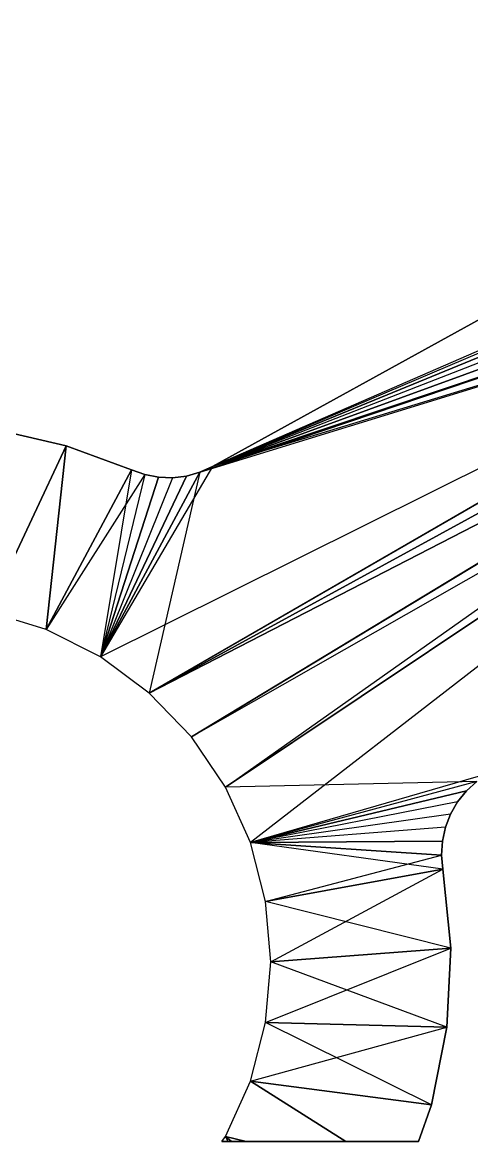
# Model space of a CAD drawing. Header units: millimetres. Extents: x -16.1 to 15.9, y -2 to 10.7.
# Drawn here: x 1.22 to 6.23, y -2 to 10.46 of the extents above; entities that cross this region are included whole.
import ezdxf

# ---------------------------------------------------------------- set-up
doc = ezdxf.new("R2010")
doc.units = ezdxf.units.MM
doc.layers.add('Body', color=7, linetype='CONTINUOUS')

msp = doc.modelspace()

# ---------------------------------------------------------------- linework, layer by layer
at = {"layer": 'Body'}
for p, q in [((3.33942, 5.51559, 0.8128), (12.3074, 10.4584, 0.8128)), ((12.3074, 10.4584, 0.8128), (3.33942, 5.51559, -0.0254)), ((3.33942, 5.51559, 0.8128), (12.3074, 10.4584, 0.8128)), ((12.3074, 10.4584, -0.0254), (3.33942, 5.51559, -0.0254)), ((12.3074, 10.4584, 0.8128), (3.33942, 5.51559, -0.0254)), ((12.3074, 10.4584, -0.0254), (3.33942, 5.51559, -0.0254)), ((11.687, 9.1478, -0.0254), (3.33942, 5.51559, -0.0254)), ((11.687, 9.1478, -0.0254), (3.33942, 5.51559, -0.0254)), ((11.5059, 8.9884, 0.8128), (3.33942, 5.51559, 0.8128)), ((11.5059, 8.9884, 0.8128), (3.33942, 5.51559, 0.8128)), ((11.5059, 8.9884, -0.0254), (3.33942, 5.51559, -0.0254)), ((11.5059, 8.9884, -0.0254), (3.33942, 5.51559, -0.0254)), ((3.33942, 5.51559, 0.8128), (11.3544, 8.8007, 0.8128)), ((3.33942, 5.51559, 0.8128), (11.3544, 8.8007, 0.8128)), ((11.3544, 8.8007, -0.0254), (3.33942, 5.51559, -0.0254)), ((11.3544, 8.8007, -0.0254), (3.33942, 5.51559, -0.0254)), ((11.2367, 8.59008, 0.8128), (3.33942, 5.51559, 0.8128)), ((11.2367, 8.59008, 0.8128), (3.33942, 5.51559, 0.8128)), ((11.2367, 8.59008, -0.0254), (3.33942, 5.51559, -0.0254)), ((11.2367, 8.59008, -0.0254), (3.33942, 5.51559, -0.0254)), ((11.1564, 8.3626, 0.8128), (3.33942, 5.51559, 0.8128)), ((11.1564, 8.3626, 0.8128), (3.33942, 5.51559, 0.8128)), ((3.33942, 5.51559, -0.0254), (11.1564, 8.3626, -0.0254)), ((3.33942, 5.51559, -0.0254), (11.1564, 8.3626, -0.0254)), ((3.1974, 5.45099, -0.0254), (11.1156, 8.12482, -0.0254)), ((3.1974, 5.45099, -0.0254), (11.1156, 8.12482, -0.0254)), ((11.1156, 8.12482, 0.8128), (3.33942, 5.51559, 0.8128)), ((11.1156, 8.12482, 0.8128), (3.33942, 5.51559, 0.8128)), ((3.33942, 5.51559, -0.0254), (11.1156, 8.12482, -0.0254)), ((3.33942, 5.51559, -0.0254), (11.1156, 8.12482, -0.0254)), ((11.1156, 7.88356, 0.8128), (2.09083, 3.39573, 0.8128)), ((11.1156, 7.88356, 0.8128), (2.09083, 3.39573, 0.8128)), ((2.63464, 2.99353, 0.8128), (11.1156, 7.88356, 0.8128)), ((2.63464, 2.99353, 0.8128), (11.1156, 7.88356, 0.8128)), ((11.1156, 7.88356, -0.0254), (2.63464, 2.99353, -0.0254)), ((11.1156, 7.88356, -0.0254), (2.63464, 2.99353, -0.0254)), ((3.1974, 5.45099, -0.0254), (11.1156, 7.88356, -0.0254)), ((3.1974, 5.45099, -0.0254), (11.1156, 7.88356, -0.0254)), ((11.1156, 7.88356, 0.8128), (3.33942, 5.51559, 0.8128)), ((11.1156, 7.88356, 0.8128), (3.33942, 5.51559, 0.8128)), ((11.1564, 7.64578, 0.8128), (2.63464, 2.99353, 0.8128)), ((11.1564, 7.64578, 0.8128), (2.63464, 2.99353, 0.8128)), ((2.63464, 2.99353, -0.0254), (11.1564, 7.64578, -0.0254)), ((2.63464, 2.99353, -0.0254), (11.1564, 7.64578, -0.0254)), ((11.2367, 7.4183, 0.8128), (2.63464, 2.99353, 0.8128)), ((11.2367, 7.4183, 0.8128), (2.63464, 2.99353, 0.8128)), ((2.63464, 2.99353, -0.0254), (11.2367, 7.4183, -0.0254)), ((2.63464, 2.99353, -0.0254), (11.2367, 7.4183, -0.0254)), ((11.2367, 7.4183, 0.8128), (3.10265, 2.50522, 0.8128)), ((3.10265, 2.50522, -0.0254), (11.2367, 7.4183, -0.0254)), ((11.2367, 7.4183, 0.8128), (3.10265, 2.50522, 0.8128)), ((3.10265, 2.50522, -0.0254), (11.2367, 7.4183, -0.0254)), ((3.48141, 1.94483, -0.0254), (11.2367, 7.4183, -0.0254)), ((3.48141, 1.94483, -0.0254), (11.2367, 7.4183, -0.0254)), ((11.3544, 7.20768, 0.8128), (3.10265, 2.50522, 0.8128)), ((11.3544, 7.20768, 0.8128), (3.10265, 2.50522, 0.8128)), ((11.3544, 7.20768, 0.8128), (3.48141, 1.94483, 0.8128)), ((3.48141, 1.94483, -0.0254), (11.3544, 7.20768, -0.0254)), ((11.3544, 7.20768, 0.8128), (3.48141, 1.94483, 0.8128)), ((3.48141, 1.94483, -0.0254), (11.3544, 7.20768, -0.0254)), ((11.3544, 7.20768, -0.0254), (3.76001, 1.3285, -0.0254)), ((11.3544, 7.20768, -0.0254), (3.76001, 1.3285, -0.0254)), ((0.95332, 5.91811, -0.0254), (1.70899, 5.74562, 0.8128)), ((1.70899, 5.74562, -0.0254), (0.95332, 5.91811, -0.0254)), ((0.95332, 5.91811, 0.8128), (1.70899, 5.74562, 0.8128)), ((0.95332, 5.91811, -0.0254), (1.70899, 5.74562, 0.8128)), ((1.70899, 5.74562, -0.0254), (0.95332, 5.91811, -0.0254)), ((0.95332, 5.91811, 0.8128), (1.70899, 5.74562, 0.8128)), ((0.840147, 3.89829, -0.0254), (1.70899, 5.74562, -0.0254)), ((0.840147, 3.89829, -0.0254), (1.70899, 5.74562, -0.0254)), ((1.70899, 5.74562, 0.8128), (0.840147, 3.89829, 0.8128)), ((1.70899, 5.74562, 0.8128), (0.840147, 3.89829, 0.8128)), ((1.70899, 5.74562, -0.0254), (1.48688, 3.70024, -0.0254)), ((1.48688, 3.70024, 0.8128), (1.70899, 5.74562, 0.8128)), ((1.70899, 5.74562, -0.0254), (1.48688, 3.70024, -0.0254)), ((1.48688, 3.70024, 0.8128), (1.70899, 5.74562, 0.8128)), ((1.70899, 5.74562, -0.0254), (2.43609, 5.47707, 0.8128)), ((2.43609, 5.47707, -0.0254), (1.70899, 5.74562, -0.0254)), ((1.70899, 5.74562, -0.0254), (1.70899, 5.74562, 0.8128)), ((1.70899, 5.74562, 0.8128), (2.43609, 5.47707, 0.8128)), ((1.70899, 5.74562, -0.0254), (2.43609, 5.47707, 0.8128)), ((2.43609, 5.47707, -0.0254), (1.70899, 5.74562, -0.0254)), ((1.70899, 5.74562, -0.0254), (1.70899, 5.74562, 0.8128)), ((1.70899, 5.74562, 0.8128), (2.43609, 5.47707, 0.8128)), ((3.33942, 5.51559, 0.8128), (2.09083, 3.39573, 0.8128)), ((3.33942, 5.51559, 0.8128), (2.09083, 3.39573, 0.8128)), ((3.33942, 5.51559, 0.8128), (3.1974, 5.45099, 0.8128)), ((3.1974, 5.45099, 0.8128), (3.33942, 5.51559, -0.0254)), ((3.33942, 5.51559, 0.8128), (3.1974, 5.45099, 0.8128)), ((3.1974, 5.45099, 0.8128), (3.33942, 5.51559, -0.0254)), ((3.1974, 5.45099, -0.0254), (3.33942, 5.51559, -0.0254)), ((3.1974, 5.45099, -0.0254), (3.33942, 5.51559, -0.0254)), ((3.33942, 5.51559, -0.0254), (3.33942, 5.51559, 0.8128)), ((3.33942, 5.51559, -0.0254), (3.33942, 5.51559, 0.8128)), ((1.48688, 3.70024, -0.0254), (2.43609, 5.47707, -0.0254)), ((2.43609, 5.47707, 0.8128), (1.48688, 3.70024, 0.8128)), ((1.48688, 3.70024, -0.0254), (2.43609, 5.47707, -0.0254)), ((2.43609, 5.47707, 0.8128), (1.48688, 3.70024, 0.8128)), ((2.58309, 5.4248, 0.8128), (1.48688, 3.70024, 0.8128)), ((2.58309, 5.4248, 0.8128), (1.48688, 3.70024, 0.8128)), ((2.43609, 5.47707, -0.0254), (2.09083, 3.39573, -0.0254)), ((2.43609, 5.47707, -0.0254), (2.09083, 3.39573, -0.0254)), ((2.09083, 3.39573, -0.0254), (3.1974, 5.45099, -0.0254)), ((2.09083, 3.39573, -0.0254), (3.1974, 5.45099, -0.0254)), ((3.1974, 5.45099, 0.8128), (2.09083, 3.39573, 0.8128)), ((3.1974, 5.45099, 0.8128), (2.09083, 3.39573, 0.8128)), ((2.58309, 5.4248, -0.0254), (2.09083, 3.39573, -0.0254)), ((2.58309, 5.4248, -0.0254), (2.09083, 3.39573, -0.0254)), ((2.58309, 5.4248, 0.8128), (2.09083, 3.39573, 0.8128)), ((2.58309, 5.4248, 0.8128), (2.09083, 3.39573, 0.8128)), ((3.04718, 5.4089, -0.0254), (2.09083, 3.39573, -0.0254)), ((3.04718, 5.4089, -0.0254), (2.09083, 3.39573, -0.0254)), ((2.09083, 3.39573, 0.8128), (3.04718, 5.4089, 0.8128)), ((2.09083, 3.39573, 0.8128), (3.04718, 5.4089, 0.8128)), ((2.09083, 3.39573, -0.0254), (2.73636, 5.39565, -0.0254)), ((2.09083, 3.39573, -0.0254), (2.73636, 5.39565, -0.0254)), ((2.73636, 5.39565, 0.8128), (2.09083, 3.39573, 0.8128)), ((2.73636, 5.39565, 0.8128), (2.09083, 3.39573, 0.8128)), ((2.89228, 5.39031, -0.0254), (2.09083, 3.39573, -0.0254)), ((2.89228, 5.39031, -0.0254), (2.09083, 3.39573, -0.0254)), ((2.89228, 5.39031, 0.8128), (2.09083, 3.39573, 0.8128)), ((2.89228, 5.39031, 0.8128), (2.09083, 3.39573, 0.8128)), ((2.43609, 5.47707, 0.8128), (2.43609, 5.47707, -0.0254)), ((2.43609, 5.47707, 0.8128), (2.43609, 5.47707, -0.0254)), ((2.43609, 5.47707, 0.8128), (2.58309, 5.4248, -0.0254)), ((2.43609, 5.47707, -0.0254), (2.58309, 5.4248, -0.0254)), ((2.58309, 5.4248, 0.8128), (2.43609, 5.47707, 0.8128)), ((2.43609, 5.47707, 0.8128), (2.58309, 5.4248, -0.0254)), ((2.43609, 5.47707, -0.0254), (2.58309, 5.4248, -0.0254)), ((2.58309, 5.4248, 0.8128), (2.43609, 5.47707, 0.8128)), ((2.58309, 5.4248, -0.0254), (2.58309, 5.4248, 0.8128)), ((2.58309, 5.4248, -0.0254), (2.58309, 5.4248, 0.8128)), ((2.58309, 5.4248, 0.8128), (2.73636, 5.39565, -0.0254)), ((2.58309, 5.4248, -0.0254), (2.73636, 5.39565, -0.0254)), ((2.58309, 5.4248, -0.0254), (2.73636, 5.39565, -0.0254)), ((2.73636, 5.39565, 0.8128), (2.58309, 5.4248, 0.8128)), ((2.58309, 5.4248, 0.8128), (2.73636, 5.39565, -0.0254)), ((2.73636, 5.39565, 0.8128), (2.58309, 5.4248, 0.8128)), ((3.1974, 5.45099, -0.0254), (2.63464, 2.99353, -0.0254)), ((3.1974, 5.45099, -0.0254), (2.63464, 2.99353, -0.0254)), ((2.73636, 5.39565, -0.0254), (2.73636, 5.39565, 0.8128)), ((2.73636, 5.39565, -0.0254), (2.89228, 5.39031, -0.0254)), ((2.73636, 5.39565, -0.0254), (2.73636, 5.39565, 0.8128)), ((2.73636, 5.39565, 0.8128), (2.89228, 5.39031, -0.0254)), ((2.73636, 5.39565, -0.0254), (2.89228, 5.39031, -0.0254)), ((2.89228, 5.39031, 0.8128), (2.73636, 5.39565, 0.8128)), ((2.89228, 5.39031, 0.8128), (2.73636, 5.39565, 0.8128)), ((2.73636, 5.39565, 0.8128), (2.89228, 5.39031, -0.0254)), ((2.89228, 5.39031, -0.0254), (3.04718, 5.4089, -0.0254)), ((2.89228, 5.39031, 0.8128), (3.04718, 5.4089, -0.0254)), ((2.89228, 5.39031, -0.0254), (3.04718, 5.4089, -0.0254)), ((3.04718, 5.4089, 0.8128), (2.89228, 5.39031, 0.8128)), ((2.89228, 5.39031, 0.8128), (3.04718, 5.4089, -0.0254)), ((3.04718, 5.4089, 0.8128), (2.89228, 5.39031, 0.8128)), ((2.89228, 5.39031, 0.8128), (2.89228, 5.39031, -0.0254)), ((2.89228, 5.39031, 0.8128), (2.89228, 5.39031, -0.0254)), ((3.04718, 5.4089, -0.0254), (3.1974, 5.45099, -0.0254)), ((3.04718, 5.4089, 0.8128), (3.1974, 5.45099, -0.0254)), ((3.04718, 5.4089, -0.0254), (3.1974, 5.45099, -0.0254)), ((3.1974, 5.45099, 0.8128), (3.04718, 5.4089, 0.8128)), ((3.04718, 5.4089, 0.8128), (3.1974, 5.45099, -0.0254)), ((3.1974, 5.45099, 0.8128), (3.04718, 5.4089, 0.8128)), ((3.04718, 5.4089, 0.8128), (3.04718, 5.4089, -0.0254)), ((3.04718, 5.4089, 0.8128), (3.04718, 5.4089, -0.0254)), ((3.1974, 5.45099, 0.8128), (3.1974, 5.45099, -0.0254)), ((3.1974, 5.45099, 0.8128), (3.1974, 5.45099, -0.0254)), ((1.48688, 3.70024, -0.0254), (0.840147, 3.89829, -0.0254)), ((1.48688, 3.70024, 0.8128), (0.840147, 3.89829, 0.8128)), ((1.48688, 3.70024, 0.8128), (0.840147, 3.89829, -0.0254)), ((1.48688, 3.70024, -0.0254), (0.840147, 3.89829, -0.0254)), ((1.48688, 3.70024, 0.8128), (0.840147, 3.89829, -0.0254)), ((1.48688, 3.70024, 0.8128), (0.840147, 3.89829, 0.8128)), ((2.09083, 3.39573, -0.0254), (1.48688, 3.70024, -0.0254)), ((2.09083, 3.39573, 0.8128), (1.48688, 3.70024, -0.0254)), ((2.09083, 3.39573, -0.0254), (1.48688, 3.70024, -0.0254)), ((1.48688, 3.70024, 0.8128), (1.48688, 3.70024, -0.0254)), ((2.09083, 3.39573, 0.8128), (1.48688, 3.70024, 0.8128)), ((1.48688, 3.70024, 0.8128), (1.48688, 3.70024, -0.0254)), ((2.09083, 3.39573, 0.8128), (1.48688, 3.70024, -0.0254)), ((2.09083, 3.39573, 0.8128), (1.48688, 3.70024, 0.8128)), ((2.09083, 3.39573, 0.8128), (2.09083, 3.39573, -0.0254)), ((2.09083, 3.39573, 0.8128), (2.09083, 3.39573, -0.0254)), ((2.63464, 2.99353, 0.8128), (2.09083, 3.39573, -0.0254)), ((2.63464, 2.99353, 0.8128), (2.09083, 3.39573, 0.8128)), ((2.63464, 2.99353, 0.8128), (2.09083, 3.39573, -0.0254)), ((2.63464, 2.99353, -0.0254), (2.09083, 3.39573, -0.0254)), ((2.63464, 2.99353, 0.8128), (2.09083, 3.39573, 0.8128)), ((2.63464, 2.99353, -0.0254), (2.09083, 3.39573, -0.0254)), ((2.63464, 2.99353, 0.8128), (2.63464, 2.99353, -0.0254)), ((2.63464, 2.99353, 0.8128), (2.63464, 2.99353, -0.0254)), ((3.10265, 2.50522, 0.8128), (2.63464, 2.99353, -0.0254)), ((3.10265, 2.50522, 0.8128), (2.63464, 2.99353, 0.8128)), ((3.10265, 2.50522, 0.8128), (2.63464, 2.99353, -0.0254)), ((3.10265, 2.50522, -0.0254), (2.63464, 2.99353, -0.0254)), ((3.10265, 2.50522, 0.8128), (2.63464, 2.99353, 0.8128)), ((3.10265, 2.50522, -0.0254), (2.63464, 2.99353, -0.0254)), ((3.10265, 2.50522, 0.8128), (3.10265, 2.50522, -0.0254)), ((3.10265, 2.50522, 0.8128), (3.10265, 2.50522, -0.0254)), ((3.48141, 1.94483, 0.8128), (3.10265, 2.50522, -0.0254)), ((3.48141, 1.94483, 0.8128), (3.10265, 2.50522, 0.8128)), ((3.48141, 1.94483, -0.0254), (3.10265, 2.50522, -0.0254)), ((3.48141, 1.94483, 0.8128), (3.10265, 2.50522, -0.0254)), ((3.48141, 1.94483, -0.0254), (3.10265, 2.50522, -0.0254)), ((3.48141, 1.94483, 0.8128), (3.10265, 2.50522, 0.8128)), ((6.28362, 2.0095, 0.8128), (3.48141, 1.94483, 0.8128)), ((6.28362, 2.0095, 0.8128), (3.48141, 1.94483, 0.8128)), ((6.41503, 2.0959, -0.0254), (3.76001, 1.3285, -0.0254)), ((6.41503, 2.0959, -0.0254), (3.76001, 1.3285, -0.0254)), ((6.28362, 2.0095, 0.8128), (3.76001, 1.3285, 0.8128)), ((6.28362, 2.0095, 0.8128), (3.76001, 1.3285, 0.8128)), ((6.28362, 2.0095, -0.0254), (3.76001, 1.3285, -0.0254)), ((6.28362, 2.0095, -0.0254), (3.76001, 1.3285, -0.0254)), ((6.16712, 1.90385, 0.8128), (6.28362, 2.0095, 0.8128)), ((6.16712, 1.90385, 0.8128), (6.28362, 2.0095, 0.8128)), ((6.28362, 2.0095, 0.8128), (6.16712, 1.90385, -0.0254)), ((6.28362, 2.0095, -0.0254), (6.16712, 1.90385, -0.0254)), ((6.28362, 2.0095, 0.8128), (6.16712, 1.90385, -0.0254)), ((6.28362, 2.0095, -0.0254), (6.16712, 1.90385, -0.0254)), ((3.48141, 1.94483, 0.8128), (3.48141, 1.94483, -0.0254)), ((3.48141, 1.94483, 0.8128), (3.48141, 1.94483, -0.0254)), ((3.76001, 1.3285, 0.8128), (3.48141, 1.94483, -0.0254)), ((3.76001, 1.3285, 0.8128), (3.48141, 1.94483, 0.8128)), ((3.76001, 1.3285, -0.0254), (3.48141, 1.94483, -0.0254)), ((3.76001, 1.3285, 0.8128), (3.48141, 1.94483, -0.0254)), ((3.76001, 1.3285, -0.0254), (3.48141, 1.94483, -0.0254)), ((3.76001, 1.3285, 0.8128), (3.48141, 1.94483, 0.8128)), ((6.16712, 1.90385, 0.8128), (3.76001, 1.3285, 0.8128)), ((6.16712, 1.90385, 0.8128), (3.76001, 1.3285, 0.8128)), ((3.76001, 1.3285, -0.0254), (6.16712, 1.90385, -0.0254)), ((3.76001, 1.3285, -0.0254), (6.16712, 1.90385, -0.0254)), ((6.06832, 1.7815, 0.8128), (6.16712, 1.90385, 0.8128)), ((6.16712, 1.90385, 0.8128), (6.06832, 1.7815, -0.0254)), ((6.16712, 1.90385, -0.0254), (6.06832, 1.7815, -0.0254)), ((6.06832, 1.7815, 0.8128), (6.16712, 1.90385, 0.8128)), ((6.16712, 1.90385, 0.8128), (6.06832, 1.7815, -0.0254)), ((6.16712, 1.90385, -0.0254), (6.06832, 1.7815, -0.0254)), ((6.16712, 1.90385, -0.0254), (6.16712, 1.90385, 0.8128)), ((6.16712, 1.90385, -0.0254), (6.16712, 1.90385, 0.8128)), ((6.06832, 1.7815, 0.8128), (3.76001, 1.3285, 0.8128)), ((6.06832, 1.7815, 0.8128), (3.76001, 1.3285, 0.8128)), ((6.06832, 1.7815, -0.0254), (3.76001, 1.3285, -0.0254)), ((6.06832, 1.7815, -0.0254), (3.76001, 1.3285, -0.0254)), ((5.98959, 1.64535, 0.8128), (6.06832, 1.7815, 0.8128)), ((6.06832, 1.7815, 0.8128), (5.98959, 1.64535, -0.0254)), ((6.06832, 1.7815, -0.0254), (5.98959, 1.64535, -0.0254)), ((5.98959, 1.64535, 0.8128), (6.06832, 1.7815, 0.8128)), ((6.06832, 1.7815, 0.8128), (5.98959, 1.64535, -0.0254)), ((6.06832, 1.7815, -0.0254), (5.98959, 1.64535, -0.0254)), ((6.06832, 1.7815, -0.0254), (6.06832, 1.7815, 0.8128)), ((6.06832, 1.7815, -0.0254), (6.06832, 1.7815, 0.8128)), ((5.98959, 1.64535, 0.8128), (3.76001, 1.3285, 0.8128)), ((5.98959, 1.64535, 0.8128), (3.76001, 1.3285, 0.8128)), ((5.98959, 1.64535, -0.0254), (3.76001, 1.3285, -0.0254)), ((5.98959, 1.64535, -0.0254), (3.76001, 1.3285, -0.0254)), ((5.93281, 1.4987, 0.8128), (5.98959, 1.64535, 0.8128)), ((5.98959, 1.64535, 0.8128), (5.93281, 1.4987, -0.0254)), ((5.98959, 1.64535, -0.0254), (5.93281, 1.4987, -0.0254)), ((5.93281, 1.4987, 0.8128), (5.98959, 1.64535, 0.8128)), ((5.98959, 1.64535, 0.8128), (5.93281, 1.4987, -0.0254)), ((5.98959, 1.64535, -0.0254), (5.93281, 1.4987, -0.0254)), ((5.98959, 1.64535, -0.0254), (5.98959, 1.64535, 0.8128)), ((5.98959, 1.64535, -0.0254), (5.98959, 1.64535, 0.8128)), ((5.93281, 1.4987, 0.8128), (3.76001, 1.3285, 0.8128)), ((5.93281, 1.4987, -0.0254), (3.76001, 1.3285, -0.0254)), ((5.93281, 1.4987, 0.8128), (3.76001, 1.3285, 0.8128)), ((5.93281, 1.4987, -0.0254), (3.76001, 1.3285, -0.0254)), ((5.93281, 1.4987, -0.0254), (5.89934, 1.34503, -0.0254)), ((5.89934, 1.34503, 0.8128), (5.93281, 1.4987, 0.8128)), ((5.93281, 1.4987, 0.8128), (5.89934, 1.34503, -0.0254)), ((5.93281, 1.4987, -0.0254), (5.89934, 1.34503, -0.0254)), ((5.89934, 1.34503, 0.8128), (5.93281, 1.4987, 0.8128)), ((5.93281, 1.4987, 0.8128), (5.89934, 1.34503, -0.0254)), ((5.93281, 1.4987, -0.0254), (5.93281, 1.4987, 0.8128)), ((5.93281, 1.4987, -0.0254), (5.93281, 1.4987, 0.8128)), ((3.76001, 1.3285, -0.0254), (5.89934, 1.34503, -0.0254)), ((5.89934, 1.34503, 0.8128), (3.76001, 1.3285, 0.8128)), ((3.76001, 1.3285, -0.0254), (5.89934, 1.34503, -0.0254)), ((5.89934, 1.34503, 0.8128), (3.76001, 1.3285, 0.8128)), ((3.76001, 1.3285, 0.8128), (3.76001, 1.3285, -0.0254)), ((3.76001, 1.3285, 0.8128), (3.76001, 1.3285, -0.0254)), ((3.93044, 0.673941, 0.8128), (3.76001, 1.3285, -0.0254)), ((3.93044, 0.673941, 0.8128), (3.76001, 1.3285, 0.8128)), ((3.93044, 0.673941, 0.8128), (3.76001, 1.3285, -0.0254)), ((3.93044, 0.673941, -0.0254), (3.76001, 1.3285, -0.0254)), ((5.90499, 1.03149, 0.8128), (3.76001, 1.3285, 0.8128)), ((3.93044, 0.673941, 0.8128), (3.76001, 1.3285, 0.8128)), ((3.76001, 1.3285, -0.0254), (5.89, 1.18804, -0.0254)), ((3.93044, 0.673941, -0.0254), (3.76001, 1.3285, -0.0254)), ((5.89, 1.18804, 0.8128), (3.76001, 1.3285, 0.8128)), ((5.90499, 1.03149, 0.8128), (3.76001, 1.3285, 0.8128)), ((3.76001, 1.3285, -0.0254), (5.89, 1.18804, -0.0254)), ((5.89, 1.18804, 0.8128), (3.76001, 1.3285, 0.8128)), ((5.89934, 1.34503, -0.0254), (5.89, 1.18804, -0.0254)), ((5.89, 1.18804, 0.8128), (5.89934, 1.34503, 0.8128)), ((5.89934, 1.34503, 0.8128), (5.89, 1.18804, -0.0254)), ((5.89934, 1.34503, -0.0254), (5.89, 1.18804, -0.0254)), ((5.89, 1.18804, 0.8128), (5.89934, 1.34503, 0.8128)), ((5.89934, 1.34503, 0.8128), (5.89, 1.18804, -0.0254)), ((5.89934, 1.34503, -0.0254), (5.89934, 1.34503, 0.8128)), ((5.89934, 1.34503, -0.0254), (5.89934, 1.34503, 0.8128)), ((3.93044, 0.673941, -0.0254), (5.89, 1.18804, -0.0254)), ((3.93044, 0.673941, -0.0254), (5.89, 1.18804, -0.0254)), ((5.90499, 1.03149, 0.8128), (5.89, 1.18804, 0.8128)), ((5.89, 1.18804, -0.0254), (5.90499, 1.03149, -0.0254)), ((5.90499, 1.03149, 0.8128), (5.89, 1.18804, 0.8128)), ((5.89, 1.18804, 0.8128), (5.90499, 1.03149, -0.0254)), ((5.89, 1.18804, -0.0254), (5.89, 1.18804, 0.8128)), ((5.89, 1.18804, 0.8128), (5.90499, 1.03149, -0.0254)), ((5.89, 1.18804, -0.0254), (5.90499, 1.03149, -0.0254)), ((5.89, 1.18804, -0.0254), (5.89, 1.18804, 0.8128)), ((5.90499, 1.03149, 0.8128), (3.93044, 0.673941, 0.8128)), ((5.90499, 1.03149, 0.8128), (3.93044, 0.673941, 0.8128)), ((3.93044, 0.673941, -0.0254), (5.90499, 1.03149, -0.0254)), ((3.93044, 0.673941, -0.0254), (5.90499, 1.03149, -0.0254)), ((3.9878, 0, -0.0254), (5.90499, 1.03149, -0.0254)), ((3.9878, 0, -0.0254), (5.90499, 1.03149, -0.0254)), ((5.90499, 1.03149, 0.8128), (5.99239, 0.155081, 0.8128)), ((5.90499, 1.03149, -0.0254), (5.90499, 1.03149, 0.8128)), ((5.90499, 1.03149, -0.0254), (5.90499, 1.03149, 0.8128)), ((5.90499, 1.03149, 0.8128), (5.99239, 0.155081, 0.8128)), ((5.90499, 1.03149, -0.0254), (5.99239, 0.155081, 0.8128)), ((5.90499, 1.03149, -0.0254), (5.99239, 0.155081, 0.8128)), ((5.99239, 0.155081, -0.0254), (5.90499, 1.03149, -0.0254)), ((5.99239, 0.155081, -0.0254), (5.90499, 1.03149, -0.0254)), ((3.93044, 0.673941, 0.8128), (3.93044, 0.673941, -0.0254)), ((3.93044, 0.673941, 0.8128), (3.93044, 0.673941, -0.0254)), ((3.9878, 0, 0.8128), (3.93044, 0.673941, -0.0254)), ((3.9878, 0, 0.8128), (3.93044, 0.673941, 0.8128)), ((5.99239, 0.155081, 0.8128), (3.93044, 0.673941, 0.8128)), ((3.9878, 0, 0.8128), (3.93044, 0.673941, -0.0254)), ((3.9878, 0, -0.0254), (3.93044, 0.673941, -0.0254)), ((5.99239, 0.155081, 0.8128), (3.93044, 0.673941, 0.8128)), ((3.9878, 0, 0.8128), (3.93044, 0.673941, 0.8128)), ((3.9878, 0, -0.0254), (3.93044, 0.673941, -0.0254)), ((3.93044, -0.673941, -0.0254), (5.99239, 0.155081, -0.0254)), ((3.93044, -0.673941, -0.0254), (5.99239, 0.155081, -0.0254)), ((5.99239, 0.155081, 0.8128), (3.9878, 0, 0.8128)), ((5.99239, 0.155081, 0.8128), (3.9878, 0, 0.8128)), ((3.9878, 0, -0.0254), (5.99239, 0.155081, -0.0254)), ((3.9878, 0, -0.0254), (5.99239, 0.155081, -0.0254)), ((5.99239, 0.155081, 0.8128), (5.95044, -0.724673, 0.8128)), ((5.99239, 0.155081, 0.8128), (5.95044, -0.724673, 0.8128)), ((5.99239, 0.155081, -0.0254), (5.95044, -0.724673, 0.8128)), ((5.99239, 0.155081, -0.0254), (5.95044, -0.724673, 0.8128)), ((5.95044, -0.724673, -0.0254), (5.99239, 0.155081, -0.0254)), ((5.95044, -0.724673, -0.0254), (5.99239, 0.155081, -0.0254)), ((5.99239, 0.155081, -0.0254), (5.99239, 0.155081, 0.8128)), ((5.99239, 0.155081, -0.0254), (5.99239, 0.155081, 0.8128)), ((3.93044, -0.673941, 0.8128), (3.9878, 0, -0.0254)), ((3.93044, -0.673941, 0.8128), (3.9878, 0, 0.8128)), ((3.93044, -0.673941, 0.8128), (3.9878, 0, -0.0254)), ((3.93044, -0.673941, -0.0254), (3.9878, 0, -0.0254)), ((3.93044, -0.673941, 0.8128), (3.9878, 0, 0.8128)), ((3.93044, -0.673941, -0.0254), (3.9878, 0, -0.0254)), ((3.9878, 0, 0.8128), (3.9878, 0, -0.0254)), ((3.9878, 0, 0.8128), (3.9878, 0, -0.0254)), ((5.95044, -0.724673, 0.8128), (3.9878, 0, 0.8128)), ((5.95044, -0.724673, 0.8128), (3.9878, 0, 0.8128)), ((3.76001, -1.3285, 0.8128), (3.93044, -0.673941, -0.0254)), ((3.76001, -1.3285, 0.8128), (3.93044, -0.673941, 0.8128)), ((3.76001, -1.3285, 0.8128), (3.93044, -0.673941, -0.0254)), ((3.76001, -1.3285, -0.0254), (3.93044, -0.673941, -0.0254)), ((3.76001, -1.3285, 0.8128), (3.93044, -0.673941, 0.8128)), ((3.76001, -1.3285, -0.0254), (3.93044, -0.673941, -0.0254)), ((3.76001, -1.3285, -0.0254), (5.95044, -0.724673, -0.0254)), ((3.76001, -1.3285, -0.0254), (5.95044, -0.724673, -0.0254)), ((3.93044, -0.673941, 0.8128), (3.93044, -0.673941, -0.0254)), ((5.95044, -0.724673, 0.8128), (3.93044, -0.673941, 0.8128)), ((3.93044, -0.673941, 0.8128), (3.93044, -0.673941, -0.0254)), ((5.95044, -0.724673, 0.8128), (3.93044, -0.673941, 0.8128)), ((5.78002, -1.58878, 0.8128), (3.93044, -0.673941, 0.8128)), ((3.93044, -0.673941, -0.0254), (5.95044, -0.724673, -0.0254)), ((5.78002, -1.58878, 0.8128), (3.93044, -0.673941, 0.8128)), ((3.93044, -0.673941, -0.0254), (5.95044, -0.724673, -0.0254)), ((5.95044, -0.724673, 0.8128), (5.78002, -1.58878, 0.8128)), ((5.95044, -0.724673, 0.8128), (5.78002, -1.58878, 0.8128)), ((5.95044, -0.724673, -0.0254), (5.78002, -1.58878, 0.8128)), ((5.95044, -0.724673, -0.0254), (5.78002, -1.58878, 0.8128)), ((5.78002, -1.58878, -0.0254), (5.95044, -0.724673, -0.0254)), ((5.78002, -1.58878, -0.0254), (5.95044, -0.724673, -0.0254)), ((5.95044, -0.724673, -0.0254), (5.95044, -0.724673, 0.8128)), ((5.95044, -0.724673, -0.0254), (5.95044, -0.724673, 0.8128)), ((3.48141, -1.94483, 0.8128), (3.76001, -1.3285, -0.0254)), ((3.48141, -1.94483, 0.8128), (3.76001, -1.3285, 0.8128)), ((3.48141, -1.94483, 0.8128), (3.76001, -1.3285, -0.0254)), ((3.48141, -1.94483, -0.0254), (3.76001, -1.3285, -0.0254)), ((3.48141, -1.94483, 0.8128), (3.76001, -1.3285, 0.8128)), ((3.48141, -1.94483, -0.0254), (3.76001, -1.3285, -0.0254)), ((3.76001, -1.3285, 0.8128), (3.76001, -1.3285, -0.0254)), ((5.78002, -1.58878, 0.8128), (3.76001, -1.3285, 0.8128)), ((3.76001, -1.3285, 0.8128), (3.76001, -1.3285, -0.0254)), ((4.8225, -2, 0.8128), (3.76001, -1.3285, 0.8128)), ((5.78002, -1.58878, 0.8128), (3.76001, -1.3285, 0.8128)), ((3.76001, -1.3285, -0.0254), (5.78002, -1.58878, -0.0254)), ((4.8225, -2, 0.8128), (3.76001, -1.3285, 0.8128)), ((3.76001, -1.3285, -0.0254), (4.8225, -2, -0.0254)), ((3.76001, -1.3285, -0.0254), (5.78002, -1.58878, -0.0254)), ((3.76001, -1.3285, -0.0254), (4.8225, -2, -0.0254)), ((5.78002, -1.58878, 0.8128), (5.63373, -2, 0.8128)), ((5.78002, -1.58878, -0.0254), (5.63373, -2, 0.389974)), ((5.78002, -1.58878, 0.8128), (5.63373, -2, 0.8128)), ((5.63373, -2, -0.0254), (5.78002, -1.58878, -0.0254)), ((5.63373, -2, -0.0254), (5.78002, -1.58878, -0.0254)), ((5.78002, -1.58878, -0.0254), (5.63373, -2, 0.389974)), ((5.78002, -1.58878, -0.0254), (5.78002, -1.58878, 0.8128)), ((5.78002, -1.58878, -0.0254), (5.78002, -1.58878, 0.8128)), ((3.44412, -2, 0.8128), (3.48141, -1.94483, 0.8128)), ((3.44412, -2, 0.057121), (3.48141, -1.94483, -0.0254)), ((3.44412, -2, 0.8128), (3.48141, -1.94483, 0.8128)), ((3.44412, -2, -0.0254), (3.48141, -1.94483, -0.0254)), ((3.44412, -2, 0.057121), (3.48141, -1.94483, -0.0254)), ((3.44412, -2, -0.0254), (3.48141, -1.94483, -0.0254)), ((3.48141, -1.94483, 0.8128), (3.48141, -1.94483, -0.0254)), ((3.7147, -2, 0.8128), (3.48141, -1.94483, 0.8128)), ((3.48141, -1.94483, -0.0254), (3.7147, -2, -0.0254)), ((3.48141, -1.94483, 0.8128), (3.48141, -1.94483, -0.0254)), ((3.5515, -2, 0.8128), (3.48141, -1.94483, 0.8128)), ((3.7147, -2, 0.8128), (3.48141, -1.94483, 0.8128)), ((3.51143, -2, 0.8128), (3.48141, -1.94483, 0.8128)), ((3.5515, -2, 0.8128), (3.48141, -1.94483, 0.8128)), ((3.51143, -2, 0.8128), (3.48141, -1.94483, 0.8128)), ((3.48141, -1.94483, -0.0254), (3.5515, -2, -0.0254)), ((3.48141, -1.94483, -0.0254), (3.5515, -2, -0.0254)), ((3.48141, -1.94483, -0.0254), (3.7147, -2, -0.0254)), ((3.51143, -2, 0.8128), (3.44412, -2, 0.8128)), ((3.44412, -2, 0.8128), (3.44412, -2, 0.057121)), ((3.44412, -2, 0.057121), (3.44412, -2, -0.0254)), ((3.44412, -2, -0.0254), (3.5515, -2, -0.0254)), ((3.44412, -2, 0.8128), (3.44412, -2, 0.057121)), ((3.51143, -2, 0.8128), (3.44412, -2, 0.8128)), ((3.44412, -2, 0.057121), (3.44412, -2, -0.0254)), ((3.44412, -2, -0.0254), (3.5515, -2, -0.0254)), ((3.5515, -2, 0.8128), (3.51143, -2, 0.8128)), ((3.5515, -2, 0.8128), (3.51143, -2, 0.8128)), ((3.7147, -2, 0.8128), (3.5515, -2, 0.8128)), ((3.5515, -2, -0.0254), (3.7147, -2, -0.0254)), ((3.7147, -2, 0.8128), (3.5515, -2, 0.8128)), ((3.5515, -2, -0.0254), (3.7147, -2, -0.0254)), ((4.8225, -2, 0.8128), (3.7147, -2, 0.8128)), ((4.8225, -2, 0.8128), (3.7147, -2, 0.8128)), ((3.7147, -2, -0.0254), (4.8225, -2, -0.0254)), ((3.7147, -2, -0.0254), (4.8225, -2, -0.0254)), ((5.63373, -2, 0.8128), (4.8225, -2, 0.8128)), ((5.63373, -2, 0.8128), (4.8225, -2, 0.8128)), ((4.8225, -2, -0.0254), (5.63373, -2, -0.0254)), ((4.8225, -2, -0.0254), (5.63373, -2, -0.0254)), ((5.63373, -2, 0.389974), (5.63373, -2, 0.8128)), ((5.63373, -2, -0.0254), (5.63373, -2, 0.389974)), ((5.63373, -2, 0.389974), (5.63373, -2, 0.8128)), ((5.63373, -2, -0.0254), (5.63373, -2, 0.389974))]:
    msp.add_line(p, q, dxfattribs=at)

doc.saveas('drawing.dxf')
